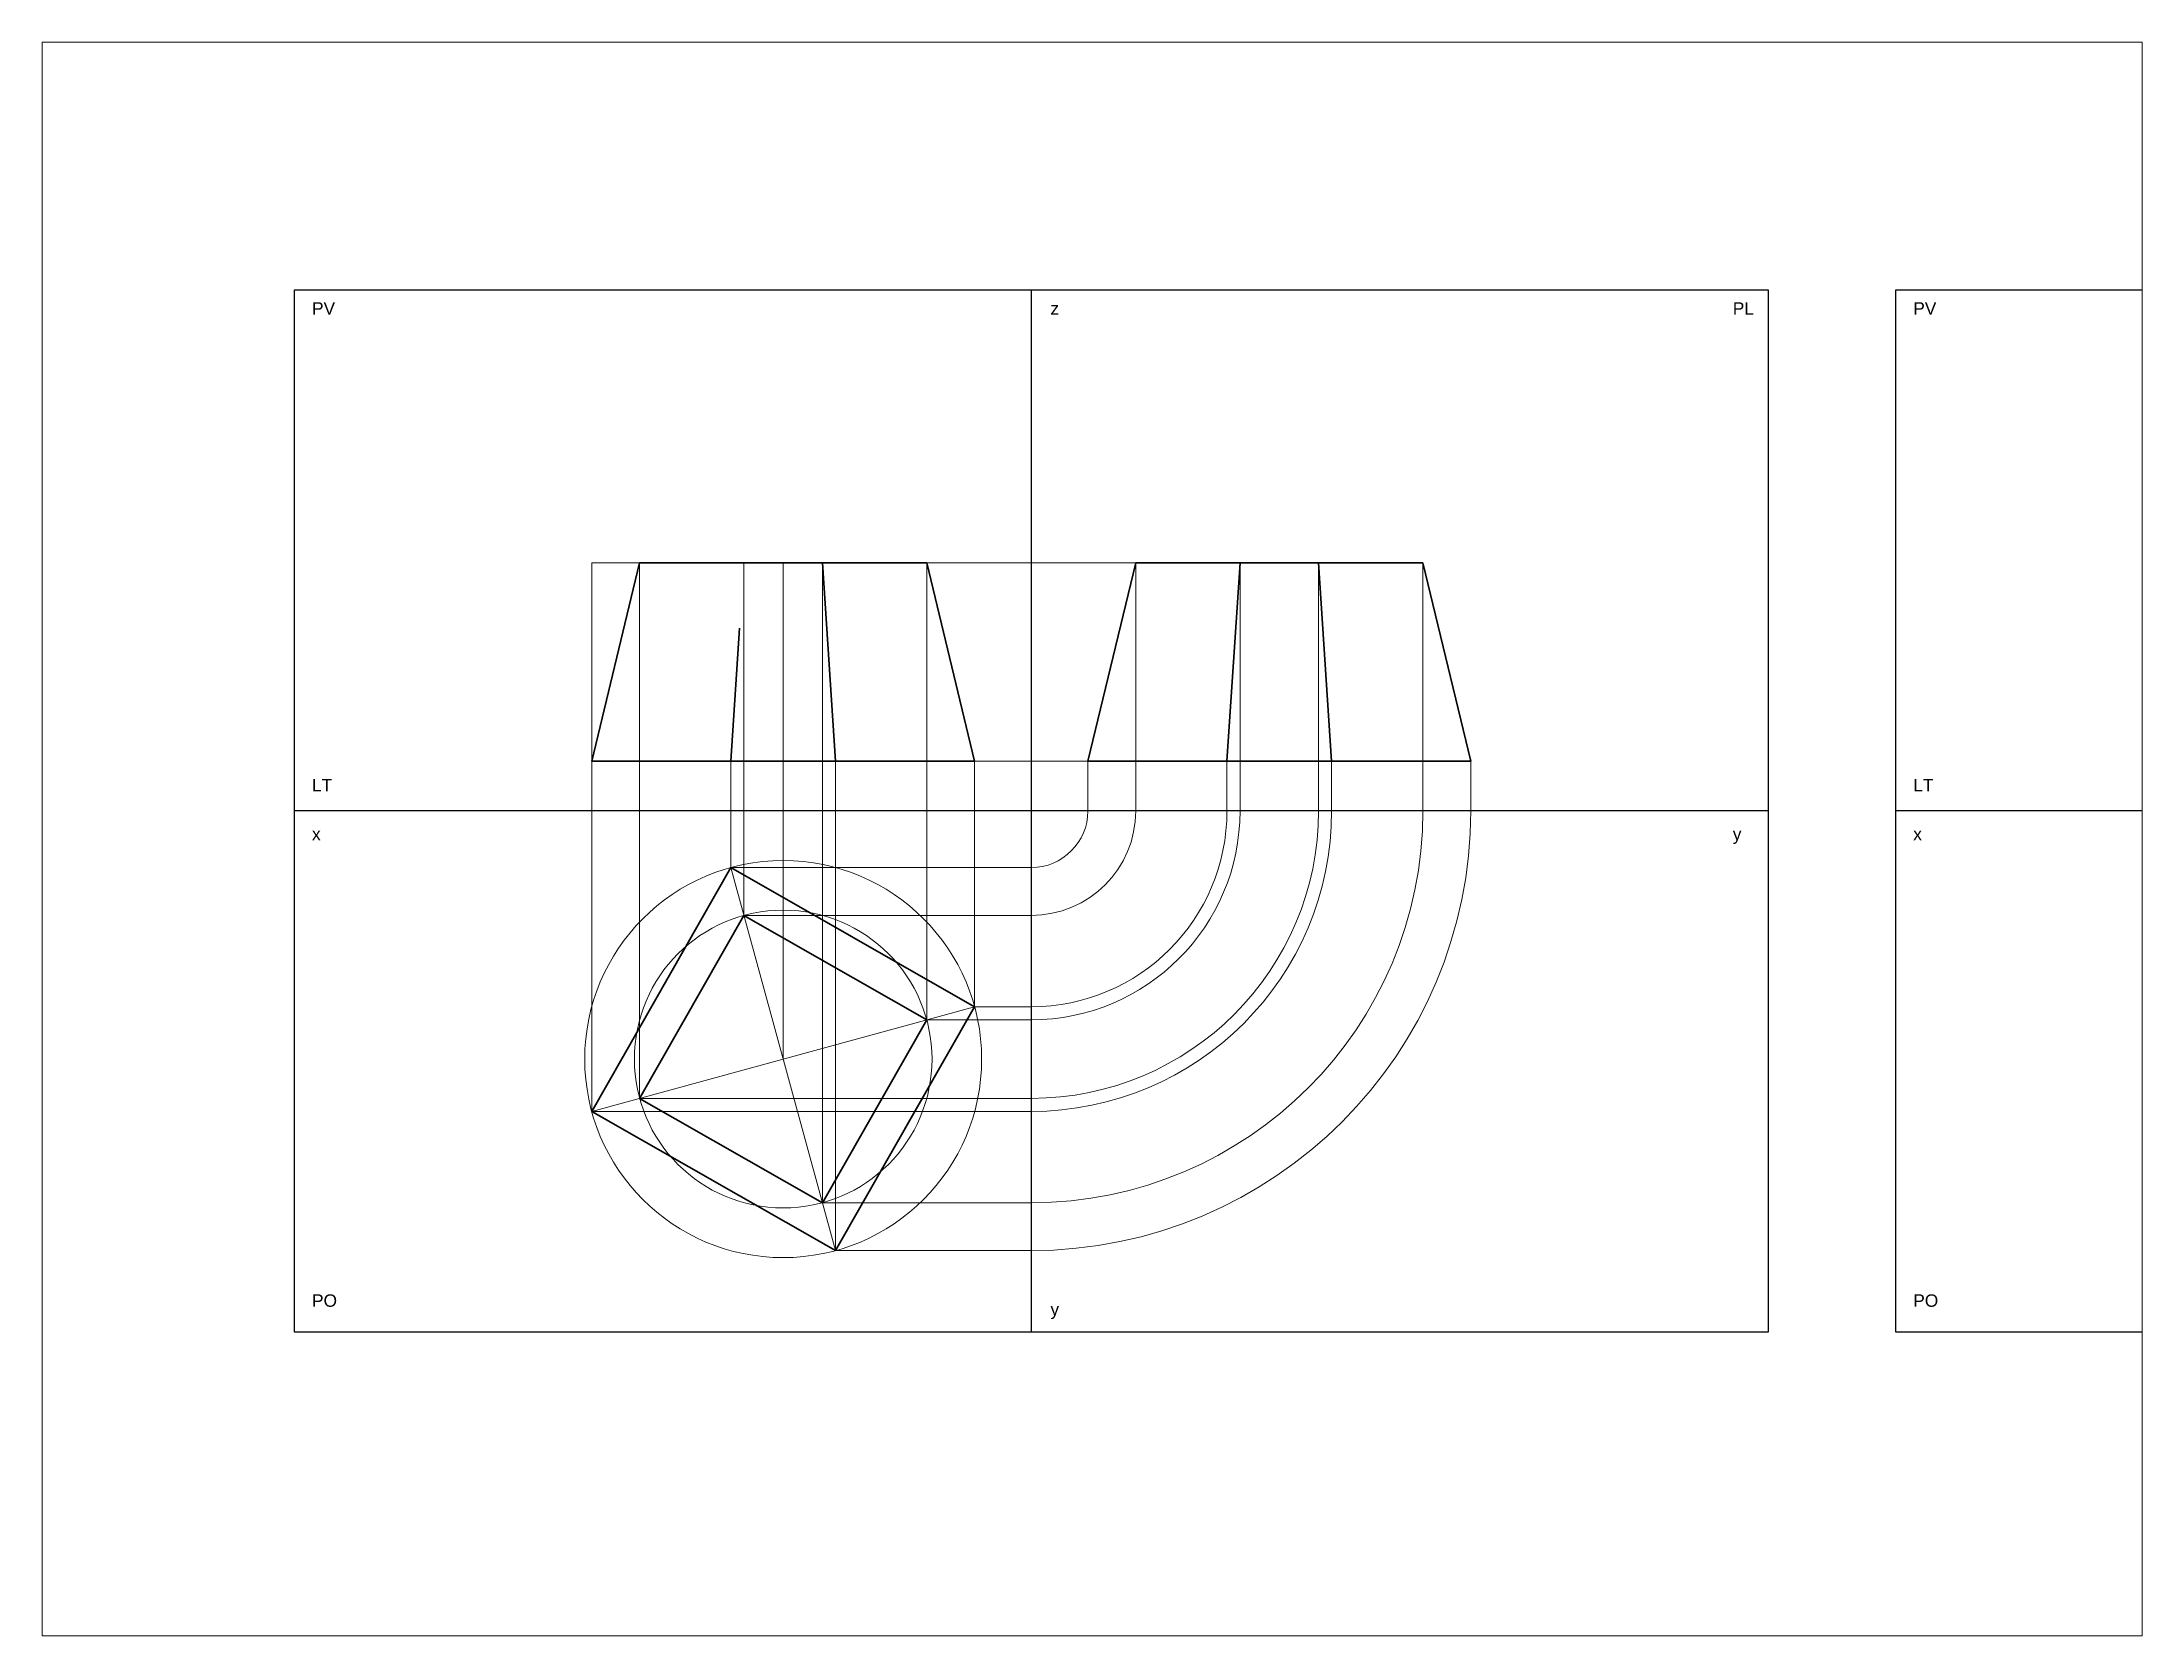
# Paper-space layout 'Layout2' of a CAD drawing. Header units: millimetres. Extents: x 26 to 231, y 20 to 176.
# The model-space entities are those that its viewports show. They can reach past a viewport. Long polylines and large blocks are cut down to what shows.
import ezdxf

# ---------------------------------------------------------------- set-up
doc = ezdxf.new("R2010")
doc.units = ezdxf.units.MM
doc.linetypes.add('NASCOSTA', pattern=[9.525, 6.35, -3.175])
for name, color, linetype, lineweight in [('linea sottile', 4, 'Continuous', 15), ('Linea spessa', 7, 'Continuous', 35), ('Squadratura', 6, 'Continuous', 25), ('testo', 1, 'Continuous', 20)]:
    doc.layers.add(name, color=color, linetype=linetype, lineweight=lineweight)
doc.styles.get("Standard").update_dxf_attribs({"font": 'arial.ttf'})

msp = doc.modelspace()

# ---------------------------------------------------------------- linework, layer by layer
at = {"layer": 'linea sottile'}
for p, q in [((197.755, 204.158), (109.171, 204.158)), ((109.171, 204.158), (109.171, 164.158)), ((118.817, 96.246), (118.817, 204.158)), ((139.842, 133.096), (139.842, 204.158)), ((147.755, 104.158), (147.755, 204.158)), ((155.667, 75.22), (155.667, 204.158)), ((176.692, 112.071), (176.692, 204.158)), ((197.755, 204.158), (276.692, 204.158)), ((218.817, 154.158), (218.817, 204.158)), ((239.842, 154.158), (239.842, 204.158)), ((255.667, 154.158), (255.667, 204.158)), ((276.692, 154.158), (276.692, 204.158)), ((197.755, 164.158), (109.171, 164.158)), ((109.171, 93.608), (109.171, 164.158)), ((137.205, 142.742), (137.205, 164.158)), ((158.305, 65.574), (158.305, 164.158)), ((186.338, 164.158), (186.338, 114.708)), ((197.755, 164.158), (286.338, 164.158)), ((209.171, 154.158), (209.171, 164.158)), ((237.205, 154.158), (237.205, 164.158)), ((258.305, 154.158), (258.305, 164.158)), ((286.338, 154.158), (286.338, 164.158)), ((158.305, 65.574), (137.205, 142.742)), ((137.205, 142.742), (197.755, 142.742)), ((139.842, 133.096), (197.755, 133.096)), ((109.171, 93.608), (186.338, 114.708)), ((186.338, 114.708), (197.755, 114.708)), ((176.692, 112.071), (197.755, 112.071)), ((109.171, 93.608), (197.755, 93.608)), ((118.817, 96.246), (197.755, 96.246)), ((155.667, 75.22), (197.755, 75.22)), ((158.305, 65.574), (197.755, 65.574))]:
    msp.add_line(p, q, dxfattribs=at)
for radius in [40, 30]:
    msp.add_circle((147.755, 104.158), radius, dxfattribs=at)
for radius in [11.416, 21.062, 39.45, 42.087, 57.913, 60.55, 78.938, 88.584]:
    msp.add_arc((197.755, 154.158), radius, 270, 0, dxfattribs=at)
at = {"layer": 'Linea spessa'}
for p, q in [((118.817, 204.158), (109.171, 164.158)), ((176.692, 204.158), (118.817, 204.158)), ((118.817, 204.158), (118.817, 204.158)), ((158.305, 164.158), (155.667, 204.158)), ((186.338, 164.158), (176.692, 204.158)), ((209.171, 164.158), (218.817, 204.158)), ((218.817, 204.158), (276.692, 204.158)), ((239.842, 204.158), (237.205, 164.158)), ((255.667, 204.158), (258.305, 164.158)), ((276.692, 204.158), (286.338, 164.158)), ((109.171, 164.158), (186.338, 164.158)), ((286.338, 164.158), (209.171, 164.158)), ((137.205, 142.742), (109.171, 93.608)), ((186.338, 114.708), (137.205, 142.742)), ((139.842, 133.096), (118.817, 96.246)), ((176.692, 112.071), (139.842, 133.096)), ((158.305, 65.574), (186.338, 114.708)), ((155.667, 75.22), (176.692, 112.071)), ((109.171, 93.608), (158.305, 65.574)), ((118.817, 96.246), (155.667, 75.22))]:
    msp.add_line(p, q, dxfattribs=at)
at = {"layer": 'Linea spessa', "linetype": 'NASCOSTA'}
msp.add_line((137.205, 164.158), (139.842, 204.158), dxfattribs=at)
at = {"layer": 'Squadratura'}
for p, q in [((49.255, 49.158), (49.255, 259.158)), ((49.255, 259.158), (346.255, 259.158)), ((197.755, 259.158), (197.755, 49.158)), ((346.255, 259.158), (346.255, 49.158)), ((372.001, 49.158), (372.001, 259.158)), ((372.001, 259.158), (669.001, 259.158)), ((346.255, 154.158), (49.255, 154.158)), ((669.001, 154.158), (372.001, 154.158)), ((346.255, 49.158), (49.255, 49.158)), ((669.001, 49.158), (372.001, 49.158))]:
    msp.add_line(p, q, dxfattribs=at)

# ---------------------------------------------------------------- texts
at = {"layer": 'testo', "char_height": 2.5, "attachment_point": 1}
for s, insert in [('PV', (52.782, 256.658)), ('z', (201.623, 256.658)), ('PL', (339.152, 256.658)), ('PV', (375.528, 256.658)), ('LT', (52.782, 160.572)), ('LT', (375.528, 160.572)), ('x', (52.782, 150.756)), ('y', (339.152, 150.756)), ('x', (375.528, 150.756)), ('PO', (52.782, 56.752)), ('PO', (375.528, 56.752)), ('y', (201.623, 55.013))]:
    msp.add_mtext_dynamic_manual_height_columns(s, width=14.2434, gutter_width=12.5, heights=[0], dxfattribs=dict(at, insert=insert))

psp = doc.layouts.new('Layout2')

# ---------------------------------------------------------------- viewports
at = {"layer": '0'}
psp.add_viewport(center=(128.5, 97.5), size=(205.6, 156), view_center_point=(210, 148.5), view_height=321.16024, dxfattribs=at)

doc.saveas('drawing.dxf')
